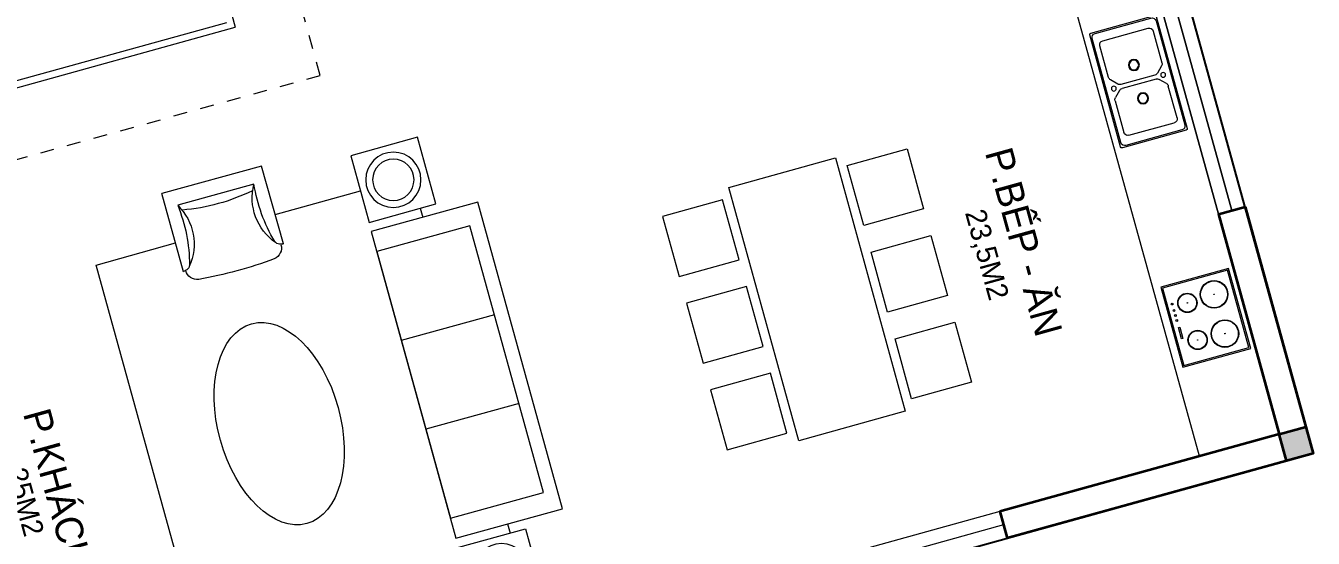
# Model space of a CAD drawing. Header units: metres. Extents: x 568336 to 569219, y 2065964 to 2066430.
# Drawn here: x 568461.84 to 568471.16, y 2066304.38 to 2066308.08 of the extents above; entities that cross this region are included whole.
import ezdxf

# ---------------------------------------------------------------- set-up
doc = ezdxf.new("R2010")
doc.units = ezdxf.units.M
doc.linetypes.add('HIDDEN2', pattern=[0.1875, 0.125, -0.0625])
doc.layers.get('0').update_dxf_attribs({"linetype": 'CONTINUOUS'})
doc.layers.add('-AREA', color=2, linetype='CONTINUOUS', plot=False)
for name, color, linetype, lineweight in [('-CONCRETE', 1, 'CONTINUOUS', 35), ('-DIM', 9, 'CONTINUOUS', 13), ('-DOOR', 137, 'CONTINUOUS', 9), ('-FURNITURE', 46, 'CONTINUOUS', 9), ('-KH', 143, 'CONTINUOUS', 13), ('-LINE1', 7, 'CONTINUOUS', 18), ('-TEXT', 7, 'CONTINUOUS', 15), ('-WALL', 4, 'CONTINUOUS', 35), ('TEXT25', 2, 'CONTINUOUS', 13)]:
    doc.layers.add(name, color=color, linetype=linetype, lineweight=lineweight)
doc.styles.add('SVN_AVO_thuong', font='')
doc.styles.add('T1', font='', dxfattribs={"height": 200})
doc.styles.add('vnavanth', font='', dxfattribs={"width": 0.8})
doc.styles.get('SVN_AVO_thuong').set_extended_font_data('SVN-Avo')
doc.styles.get('T1').set_extended_font_data('VNgeometric Light')
doc.styles.get('vnavanth').set_extended_font_data('.VnAvantH')

# ---------------------------------------------------------------- blocks, each defined once
blk = doc.blocks.new('A$C14986441')
at = {"ltscale": 3}
for p, q in [((-250.0000004096655, 420.0579938191804), (-250.0000000046566, -419.9420061808196)), ((239.9999995855615, 430.0579940553871), (-240.0000004144385, 430.0579938240116)), ((249.9999999953434, -419.9420059388503), (249.9999995903345, 420.0579940611497)), ((-200.0000003639143, 325.0579938432784), (-200.0000002492452, 87.48440071480582)), ((169.9999996216502, 355.0579940216267), (-170.0000003783498, 355.0579938577721)), ((199.9999997507548, 87.48440090671647), (199.9999996360857, 325.0579940361204)), ((-191.2132036748226, 66.27119728422258), (-148.7867967832135, 23.84479043312604)), ((-127.5735933431424, 15.05799387820298), (127.5735929142684, 15.05799400119577)), ((148.7867963454919, 23.84479057660792), (191.213203196472, 66.27119746763492)), ((-200.0000000505825, -324.9420061567216), (-200.0000001650769, -87.36841302824905)), ((-191.2132036109688, -66.15520958823618), (-148.7867967602797, -23.72880269627785)), ((-127.5735933287069, -14.94200612179702), (127.5735929288203, -14.94200599880423)), ((148.7867963684257, -23.72880255279597), (191.2132032602094, -66.15520940389251)), ((199.9999998349231, -87.36841283540707), (199.9999999494175, -324.9420059638796)), ((169.9999999639113, -354.9420059783733), (-170.0000000360887, -354.9420061422279)), ((-240, -429.9420061759884), (240, -429.9420059446129))]:
    blk.add_line(p, q, dxfattribs=at)
blk.add_lwpolyline([(239.9999999807333, -389.9420059446129), (239.99999960477, 390.0579940553871, 0.414213562373095), (209.9999995903345, 420.0579940408934), (-210.0000004096655, 420.0579938384471, 0.414213562373095), (-240.00000039523, 390.0579938240116), (-240.0000000192667, -389.9420061759884, 0.414213562373095), (-210.0000000046566, -419.9420061615529), (209.9999999953434, -419.9420059591066, 0.414213562373095)], format="xyb", close=True, dxfattribs=at)
for centre, radius in [((-2.675224095582962e-07, 125.0579939396703), 40), ((-2.675224095582962e-07, 125.0579939396703), 35), ((-185.5000002072193, 0.05799385026330128), 17.5), ((185.4999997927807, 0.05799402913544327), 17.5), ((-1.469743438065052e-07, -124.9420060603297), 40), ((-1.469743438065052e-07, -124.9420060603297), 35)]:
    blk.add_circle(centre, radius, dxfattribs=at)
for centre, radius, start, end in [((-240.0000004096655, 420.0579938240116), 10, 90.00000002668041, 180.0000000266804), ((239.9999995903345, 420.0579940553871), 10, 2.668042644536231e-08, 90.00000002668041), ((-170.0000003639143, 325.0579938577721), 30, 90.00000002668041, 180.0000000266804), ((169.9999996360857, 325.0579940216267), 30, 2.668042644536231e-08, 90.00000002668041), ((-170.0000002492452, 87.48440073023085), 30, 180.0000000266804, 225.0000000235824), ((-127.5735933576361, 45.05799387820298), 30, 225.0000000235824, 270.0000000266804), ((127.5735928997747, 45.05799400119577), 30, 270.0000000266804, 315.0000000235823), ((169.9999997507548, 87.48440089315409), 30, 315.0000000235823, 2.668042644536231e-08), ((-170.0000001650769, -87.36841301375534), 30, 135.0000000235824, 180.0000000266804), ((-127.5735933142714, -44.94200612179702), 30, 90.00000002668041, 135.0000000235824), ((127.5735929432558, -44.94200599880423), 30, 45.00000002358239, 90.00000002668041), ((169.9999998349231, -87.36841284896946), 30, 2.668042644536231e-08, 45.00000002358239), ((-170.0000000505825, -324.9420061422279), 30, 180.0000000266804, 270.0000000266804), ((169.9999999494175, -324.9420059783733), 30, 270.0000000266804, 2.668042644536231e-08), ((-240.0000000046566, -419.9420061759884), 10, 180.0000000266804, 270.0000000266804), ((239.9999999953434, -419.9420059446129), 10, 270.0000000266804, 2.668042644536231e-08)]:
    blk.add_arc(centre, radius, start, end, dxfattribs=at)
blk = doc.blocks.new('A$C23F441E4')
at = {"ltscale": 3}
blk.add_lwpolyline([(-300, -0.0002277038292959332), (-300, -510.0002277038293), (300, -510.0002277038293), (300, -0.0002277038292959332), (-300, -0.0002277038292959332)], dxfattribs=at)
for points in [[(-290, -10.0002277038293), (-290, -500.0002277038293), (290, -500.0002277038293), (290, -10.0002277038293)], [(-99.92361733876169, -45.7805013358593), (-15.01730352267623, -45.7805013358593), (-15.01730352267623, -56.33586340083275), (-99.92361733876169, -56.33586340083275)]]:
    blk.add_lwpolyline(points, close=True, dxfattribs=at)
for centre, radius in [((-139, -156.0002277038293), 70), ((-139, -156.0002277038293), 67), ((36.90287313051522, -47.90127239702269), 6.597286366527707), ((74.40287313051522, -47.90127239702269), 6.597286366527707), ((139, -156.0002277038293), 70), ((139, -156.0002277038293), 67), ((111.9028731305152, -47.90127239702269), 6.597286366527707), ((160.4028731305152, -47.90127239702269), 6.597286366527707), ((-139, -156.0002277038293), 2), ((139, -156.0002277038293), 2), ((-147.0336941294372, -358.653199238237), 100), ((-147.0336941294372, -358.653199238237), 97), ((147.0336941294372, -358.653199238237), 100), ((147.0336941294372, -358.653199238237), 97), ((-147.0336941294372, -358.653199238237), 2), ((147.0336941294372, -358.653199238237), 2)]:
    blk.add_circle(centre, radius, dxfattribs=at)
blk = doc.blocks.new('ghe11asdsdsdsd')
at = {"layer": '-FURNITURE', "ltscale": 5}
for p, q in [((-454.1512245237245, 641.9073886275291), (-454.093361600535, -60.42008052262099)), ((446.9845405295782, 642.5119281820953), (445.2090906954836, -59.49456913078757)), ((339.4434767446655, 74.7769195077999), (-347.9447826922697, 73.86721415390639)), ((445.2090906954836, -59.49456913078757), (-454.093361600535, -60.42008052262099))]:
    blk.add_line(p, q, dxfattribs=at)
for centre, radius, start, end in [((-329.6609394550032, 640.4347183164282), 102.5030657496747, 97.790878171796, 180.4720192216976), ((13.76703277978231, -3057.035900902003), 3815.794779152998, 85.15051378916075, 95.37323135559144), ((322.4963123202615, 643.5363927781655), 102.5030657496747, 359.5521671507362, 82.23330821456577), ((-556.8192392717756, 172.0380743239075), 480.9551723817158, 73.62802494144414, 77.67439557183955), ((-435.3449582978792, 585.5188594441861), 49.99999999999999, 17.29045382422632, 73.62802494144414), ((-752.7215750947944, 311.3200961878028), 469.2846926992153, 329.6029749418909, 39.82713105222346), ((-1717.077797784907, 235.4868877488407), 1378.639231958857, 353.2676599931669, 15.34770349738529), ((744.7327549548354, 311.2790322922665), 469.2468948897888, 140.0381535895592, 210.2652298418676), ((1708.833027020766, 233.2264510887835), 1378.526022415482, 164.5192846221356, 186.6002375866197), ((428.017340289487, 586.1773279104382), 49.99999999999999, 106.2083736517696, 162.5459446768903), ((548.310481298744, 172.35137315467), 480.9551723817158, 102.1620030057203, 106.2083736517696), ((-1.445652381749824, -1576.057105405802), 1730.279692069412, 79.6029490361376, 100.5814174655623)]:
    blk.add_arc(centre, radius, start, end, dxfattribs=at)
blk = doc.blocks.new('GHE600')
at = {"layer": '-FURNITURE'}
for p, q in [((269949.5421851056, 8709.741290517763), (270649.5421851056, 8709.74129051782)), ((269949.5421851289, 8043.074623851076), (270649.5421851289, 8043.074623851135))]:
    blk.add_line(p, q, dxfattribs=at)
for points in [[(270145.5337149384, 9594.84705863762), (270145.5337150262, 10094.84705863762), (270645.5337150262, 10094.84705854984), (270645.5337149384, 9594.847058549843)], [(269849.5421851288, 9526.40795718442), (270649.5421851288, 9526.407957184478), (270649.5421851639, 7226.407957184478), (269849.5421851639, 7226.40795718442)], [(269949.5421851288, 9376.40795718442), (270649.5421851288, 9376.407957184478), (270649.5421851639, 7376.407957184478), (269949.5421851639, 7376.40795718442)], [(270145.5337145109, 7157.96885590817), (270145.5337144231, 6657.96885590817), (270645.5337144231, 6657.968855820392), (270645.5337145109, 7157.968855820392)]]:
    blk.add_lwpolyline(points, close=True, dxfattribs=at)
at = {"layer": '-FURNITURE', "elevation": -1.348764000838661e-08}
for points in [[(271286.9253059005, 9830.321753277356), (270645.53371498, 9832.18215255058)], [(272037.8126997925, 6909.345592938189), (272633.6221192031, 6907.537773812626), (272633.6585346201, 9823.095600669185), (272037.874818299, 9826.334833337169)], [(270262.0588059474, 9594.847058617102), (270262.0583521723, 9526.40795718442)], [(270262.0260181179, 7226.40795718439), (270262.0255643428, 7157.968855887651)], [(270645.5337144685, 6916.624135324557), (271286.6504318018, 6913.272511655086)]]:
    blk.add_lwpolyline(points, dxfattribs=at)
at = {"layer": '-FURNITURE'}
for centre, radius in [((270395.5337149822, 9844.847058593674), 200), ((270395.5337149822, 9844.847058593674), 150), ((270395.5337144671, 6907.968855864223), 200), ((270395.5337144671, 6907.968855864223), 150)]:
    blk.add_circle(centre, radius, dxfattribs=at)
at = {"layer": '-FURNITURE', "extrusion": (0, 0, -1)}
blk.add_ellipse((271661.9002663364, 8365.294462872116), major_axis=(3.669220623812561e-13, 749.5763598198391), ratio=0.5899940615450746, dxfattribs=at)
at = {"layer": '-FURNITURE', "zscale": 0.83397927038413}
for p, xscale, yscale, rotation in [((271659.4476334748, 10145.29901697894, -5.948631914765009e-09), 0.83397927038413, 0.83397927038413, 179.9447021404027), ((271659.4476334748, 6607.516897389956, -5.948631914765009e-09), -0.8339792703841301, 0.8339792703841301, 0.05529785959737722)]:
    blk.add_blockref('ghe11asdsdsdsd', p, dxfattribs=dict(at, xscale=xscale, yscale=yscale, rotation=rotation))
blk = doc.blocks.new('A$C5C575821')
at = {"layer": '-CONCRETE'}
h = blk.add_hatch(color=256, dxfattribs=at)
h.dxf.hatch_style = 1
h.paths.add_polyline_path([(-0.00237559899687767, 200.0000000000146), (-0.00237559899687767, 1.455191522836685e-11), (199.9976244010031, 1.455191522836685e-11), (199.9976244010031, 200.0000000000146)])
blk.add_lwpolyline([(-0.00237559899687767, 1.455191522836685e-11), (199.9976244010031, 1.455191522836685e-11), (199.9976244010031, 200.0000000000146), (-0.00237559899687767, 200.0000000000146)], close=True, dxfattribs=at)
blk = doc.blocks.new('A$C2896516a')
for points in [[(75, 1385.934425984509), (525, 1385.934425905347), (525.0000000782311, 1835.934425905347), (75.0000000782311, 1835.934425984509), (75, 1385.934425984509)], [(725, 1385.934425870422), (1175, 1385.934425792191), (1175.000000078231, 1835.934425792191), (725.0000000782311, 1835.934425870422), (725, 1385.934425870422)], [(1375, 1385.934425753978), (1825, 1385.934425675747), (1825.000000078231, 1835.934425675747), (1375.000000078231, 1835.934425753978), (1375, 1385.934425753978)], [(75, 450), (525, 450.0000000791624), (525.0000000782311, 7.916241884231567e-08), (75.0000000782311, 0), (75, 450)], [(725, 450.000000114087), (1175, 450.0000001923181), (1175.000000078231, 1.923181116580963e-07), (725.0000000782311, 1.140870153903961e-07), (725, 450.000000114087)], [(1375, 450.0000002305314), (1825, 450.0000003087625), (1825.000000078231, 3.087625373154879e-07), (1375.000000078231, 2.305314410477877e-07), (1375, 450.0000002305314)]]:
    blk.add_lwpolyline(points)
blk.add_lwpolyline([(0, 517.9672129922546), (1900, 517.9672129922546), (1900, 1317.967212992255), (0, 1317.967212992255)], close=True)
blk = doc.blocks.new('M37-T2')
at = {"layer": '-AREA'}
blk.add_lwpolyline([(195722.9812796899, -1369247.808539978), (198513.8138497105, -1369247.808539949), (198513.8138496951, -1368047.808539949), (200731.6048980533, -1368047.80853992), (202722.9836546984, -1366204.586641648), (202723.2646447622, -1363275.102546204), (203722.5042177856, -1363275.261674802), (203722.984976209, -1357775.173793315), (202722.9836546984, -1357775.173793315), (202722.9836546984, -1352275.173793324), (195722.9812796899, -1352275.173793324)], close=True, dxfattribs=at)
at = {"layer": '-DOOR'}
for p, q in [((200873.019542716, -1352275.173793325), (199273.019542716, -1352275.173793325)), ((200873.019542716, -1352375.173793325), (199273.019542716, -1352375.173793325)), ((199273.0195427014, -1352375.184896399), (200873.0195427164, -1352375.222798281)), ((200873.019542716, -1352475.173793325), (199273.019542716, -1352475.173793325)), ((202523.6688626899, -1354575.218715133), (202524.2538523758, -1355975.218715133)), ((202623.202919544, -1354575.218715133), (202623.78790923, -1355975.218715133))]:
    blk.add_line(p, q, dxfattribs=at)
blk.add_lwpolyline([(199273.0195427013, -1352475.361049476), (200873.019542709, -1352475.328749622), (200873.019542709, -1352275.286356109), (199273.0195427013, -1352275.318655964)], close=True, dxfattribs=at)
at = {"layer": '-FURNITURE'}
blk.add_line((202522.9836546928, -1353075.173793309), (198649.1378883422, -1353075.173793309), dxfattribs=at)
at = {"layer": '-KH', "linetype": 'HIDDEN2', "ltscale": 5}
blk.add_lwpolyline([(196422.9635334056, -1360402.198588384), (196422.9635334056, -1361975.662222346), (198172.5367575333, -1361975.662222346), (198172.5367575333, -1358475.662222346), (196422.9635334056, -1358475.662222346), (196422.9635334056, -1360350.659707058)], dxfattribs=at)
at = {"layer": '-LINE1'}
for p, q in [((196922.9635334066, -1358975.662222346), (197672.5367575331, -1358975.662222346)), ((197672.5367575329, -1361425.662222345), (197672.5367575331, -1358975.662222346)), ((197622.5367575323, -1361425.662222345), (197622.5367575331, -1359025.662222346))]:
    blk.add_line(p, q, dxfattribs=at)
at = {"layer": '-WALL'}
for p, q in [((200873.019542716, -1352275.344896095), (202722.9836546929, -1352275.173793324)), ((200873.019542716, -1352475.344896088), (200873.019542716, -1352275.344896095)), ((202722.9836546929, -1352275.173793324), (202722.9836546929, -1354575.173793325)), ((200873.019542716, -1352475.344896088), (202522.9836546928, -1352475.173793311)), ((202522.9836546928, -1352475.173793311), (202522.9836546928, -1354575.219450329)), ((202523.0129035202, -1354575.173793325), (202723.0129035202, -1354575.173793325))]:
    blk.add_line(p, q, dxfattribs=at)
at = {"layer": '-DOOR', "xscale": -1, "rotation": 90}
blk.add_blockref('GHE600', (208885.8370416719, -1087771.199980313), dxfattribs=at)
at = {"layer": '-FURNITURE', "xscale": -1, "rotation": 90}
blk.add_blockref('A$C14986441', (199795.4753247778, -1352778.353670624), dxfattribs=at)
at = {"layer": '-FURNITURE', "rotation": 180}
blk.add_blockref('A$C23F441E4', (201570.1348219082, -1353019.373861499), dxfattribs=at)
at = {"layer": '-FURNITURE', "xscale": -1}
blk.add_blockref('A$C2896516a', (201641.4578226133, -1356358.341900324), dxfattribs=at)
at = {"layer": '-WALL', "xscale": -1}
blk.add_blockref('A$C5C575821', (202722.9789034949, -1352475.173793325), dxfattribs=at)
at = {"layer": '-TEXT', "color": 2, "style": 'vnavanth'}
blk.add_text('p.kh¸ch', height=199.9591899200177, dxfattribs=at).set_placement((199954.1155733798, -1361202.343313789, -1.348764000838661e-08))
at = {"layer": 'TEXT25'}
for s, height, rotation, style, p in [('P.BẾP - ĂN', 200, 1.005123984043621e-08, 'SVN_AVO_thuong', (199991.3002878001, -1353986.994919423)), ('23,5M2', 150, 359.9999999899487, 'T1', (200372.5542209514, -1354242.071899224)), ('25M2', 150, 1.005123984043621e-08, 'T1', (200324.3197603484, -1361429.82249946, -1.348764000838661e-08))]:
    blk.add_text(s, height=height, rotation=rotation, dxfattribs=dict(at, style=style)).set_placement(p)

msp = doc.modelspace()

# ---------------------------------------------------------------- block references
at = {"layer": '-DIM', "xscale": 0.001, "yscale": 0.001, "zscale": 0.001, "rotation": 285.4590240793914}
msp.add_blockref('M37-T2', (569720.4724703566, 2066860.827743039), dxfattribs=at)

doc.saveas('drawing.dxf')
